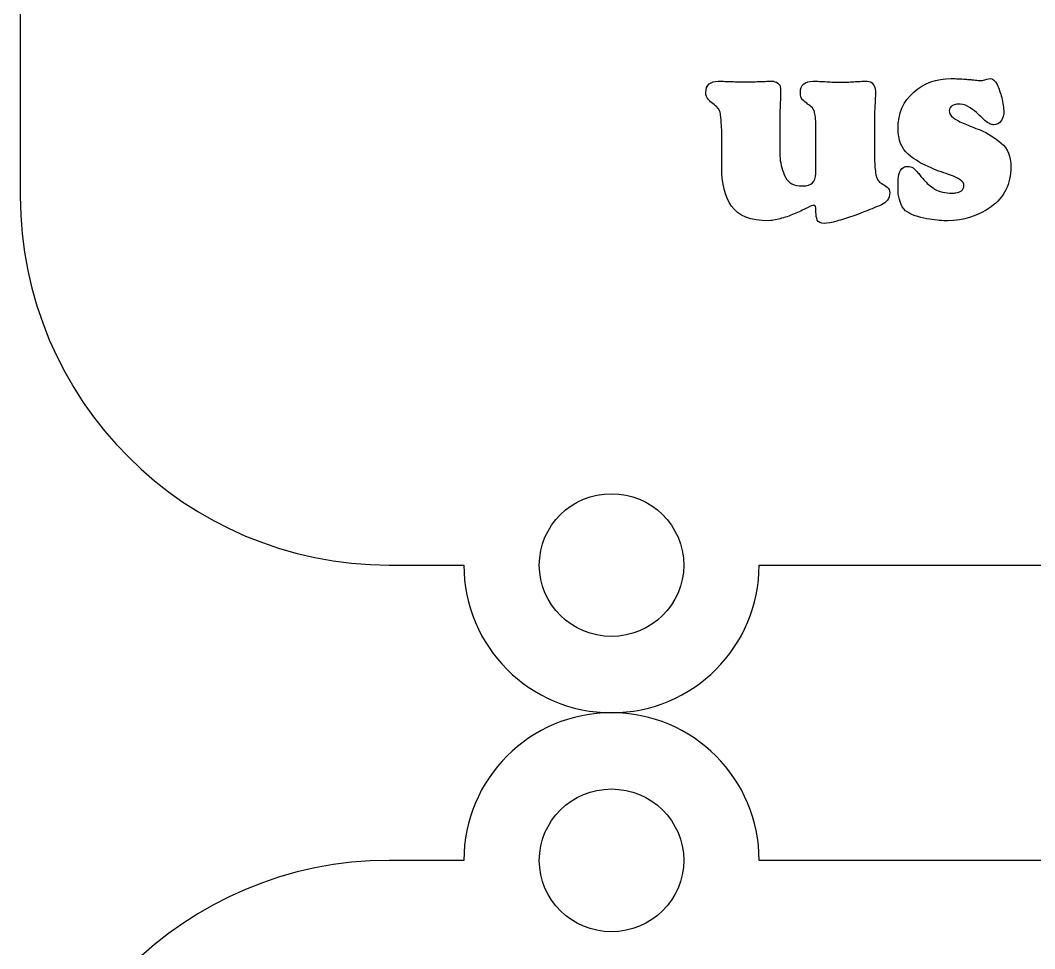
# Model space of a CAD drawing. Extents: x 1489 to 1914, y 371 to 1329.
# Drawn here: x 1616.6 to 1694.5, y 664.5 to 735.8 of the extents above; entities that cross this region are included whole.
import ezdxf

# ---------------------------------------------------------------- set-up
doc = ezdxf.new("R2010")
doc.units = 0
doc.layers.add('G0101', color=7, linetype='CONTINUOUS')

msp = doc.modelspace()

# ---------------------------------------------------------------- linework, layer by layer
at = {"layer": 'G0101', "color": 1}
for points in [[(1616.57756, 750.675881), (1616.57756, 722.292882)], [(1644.905559, 693.964883), (1650.636559, 693.964883)], [(1673.313558, 693.964883), (1734.292557, 693.964883)], [(1650.636559, 671.287383), (1644.905559, 671.287383)], [(1734.292557, 671.287383), (1673.313558, 671.287383)]]:
    msp.add_lwpolyline(points, dxfattribs=at)
at = {"layer": 'G0101', "color": 4}
for points in [[(1690.237358, 731.176482), (1690.367358, 731.176482), (1690.457358, 731.176482)], [(1682.237458, 730.356182), (1682.237458, 730.326182), (1682.237458, 730.296182)], [(1677.037458, 729.356182), (1677.037458, 729.376182), (1677.017458, 729.376182)], [(1688.737358, 729.356482), (1688.567358, 729.356482)], [(1692.097358, 728.776482), (1692.097358, 728.646482)], [(1692.097358, 728.756482), (1692.097358, 728.776482)], [(1674.897458, 728.156182), (1674.897458, 725.996182), (1674.897458, 725.606182)], [(1677.657458, 724.036182), (1677.677458, 724.856182), (1677.677458, 726.916182), (1677.677458, 727.326182), (1677.677458, 727.756182)], [(1682.157458, 727.956182), (1682.157458, 726.256182), (1682.157458, 725.666182)], [(1682.157458, 727.936182), (1682.157458, 727.956182)], [(1670.437458, 724.536182), (1670.437458, 726.916182), (1670.437458, 727.326182)], [(1683.977358, 723.156482), (1683.977358, 723.366482)], [(1677.677458, 721.056182), (1677.677458, 721.126182), (1677.677458, 721.196182), (1677.677458, 721.236182), (1677.677458, 721.276182)]]:
    msp.add_lwpolyline(points, dxfattribs=at)
at = {"layer": 'G0101', "color": 1}
for points in [[(1661.975558, 688.484883)], [(1661.975558, 665.807383)]]:
    msp.add_lwpolyline(points, close=True, dxfattribs=at)
at = {"layer": 'G0101', "color": 4}
for points in [[(1669.217458, 730.236182), (1669.217458, 730.543182), (1669.303458, 730.766182), (1669.477458, 730.906182)], [(1669.477458, 730.906182), (1669.650458, 731.046182), (1669.884458, 731.116182), (1670.177458, 731.116182)], [(1670.177458, 731.116182), (1670.350458, 731.116182), (1670.523458, 731.113182), (1670.697458, 731.106182)], [(1670.697458, 731.106182), (1670.870458, 731.100182), (1671.043458, 731.096182), (1671.217458, 731.096182)], [(1671.217458, 731.096182), (1671.390458, 731.083182), (1671.563458, 731.073182), (1671.737458, 731.066182)], [(1671.737458, 731.066182), (1671.910458, 731.060182), (1672.083458, 731.056182), (1672.257458, 731.056182)], [(1672.257458, 731.056182), (1672.430458, 731.056182), (1672.600458, 731.060182), (1672.767458, 731.066182)], [(1672.767458, 731.066182), (1672.933458, 731.073182), (1673.103458, 731.083182), (1673.277458, 731.096182)], [(1673.277458, 731.096182), (1673.437458, 731.096182), (1673.600458, 731.100182), (1673.767458, 731.106182)], [(1673.767458, 731.106182), (1673.933458, 731.113182), (1674.103458, 731.116182), (1674.277458, 731.116182)], [(1674.277458, 731.116182), (1674.450458, 731.116182), (1674.603458, 731.069182), (1674.737458, 730.976182)], [(1674.737458, 730.976182), (1674.870458, 730.883182), (1674.944458, 730.743182), (1674.957458, 730.556182)], [(1676.477458, 730.236182), (1676.477458, 730.543182), (1676.563458, 730.766182), (1676.737458, 730.906182)], [(1676.737458, 730.906182), (1676.910458, 731.046182), (1677.143458, 731.116182), (1677.437458, 731.116182)], [(1677.437458, 731.116182), (1677.610458, 731.116182), (1677.783458, 731.113182), (1677.957458, 731.106182)], [(1677.957458, 731.106182), (1678.130458, 731.100182), (1678.310458, 731.089182), (1678.497458, 731.076182)], [(1678.497458, 731.076182), (1678.670458, 731.063182), (1678.844458, 731.053182), (1679.017458, 731.046182)], [(1679.017458, 731.046182), (1679.190458, 731.039182), (1679.364458, 731.036182), (1679.537458, 731.036182)], [(1679.537458, 731.036182), (1679.710458, 731.036182), (1679.884458, 731.039182), (1680.057458, 731.046182)], [(1680.057458, 731.046182), (1680.230458, 731.053182), (1680.404458, 731.063182), (1680.577458, 731.076182)], [(1680.577458, 731.076182), (1680.737458, 731.089182), (1680.904458, 731.100182), (1681.077458, 731.106182)], [(1681.077458, 731.106182), (1681.250458, 731.113182), (1681.424458, 731.116182), (1681.597458, 731.116182)], [(1681.597458, 731.116182), (1681.810458, 731.116182), (1681.967458, 731.036182), (1682.067458, 730.876182)], [(1682.067458, 730.876182), (1682.167458, 730.716182), (1682.223458, 730.543182), (1682.237458, 730.356182)], [(1685.177358, 730.276482), (1685.977358, 730.969482), (1686.937358, 731.316482), (1688.057358, 731.316482)], [(1688.057358, 731.316482), (1688.243358, 731.316482), (1688.427358, 731.313482), (1688.607358, 731.306482)], [(1688.607358, 731.306482), (1688.787358, 731.299482), (1688.970358, 731.289482), (1689.157358, 731.276482)], [(1689.157358, 731.276482), (1689.264358, 731.262482), (1689.370358, 731.253482), (1689.477358, 731.246482)], [(1689.477358, 731.246482), (1689.583358, 731.239482), (1689.690358, 731.229482), (1689.797358, 731.216482)], [(1689.797358, 731.216482), (1689.877358, 731.202482), (1689.953358, 731.193482), (1690.027358, 731.186482)], [(1690.027358, 731.186482), (1690.100358, 731.179482), (1690.170358, 731.176482), (1690.237358, 731.176482)], [(1690.457358, 731.176482), (1690.497358, 731.189482), (1690.557358, 731.206482), (1690.637358, 731.226482)], [(1690.637358, 731.226482), (1690.717358, 731.246482), (1690.864358, 731.276482), (1691.077358, 731.316482)], [(1691.077358, 731.316482), (1691.264358, 731.316482), (1691.430358, 731.162482), (1691.577358, 730.856482)], [(1691.577358, 730.856482), (1691.723358, 730.549482), (1691.844358, 730.216482), (1691.937358, 729.856482)], [(1669.397458, 729.726182), (1669.277458, 729.853182), (1669.217458, 730.023182), (1669.217458, 730.236182)], [(1674.947458, 729.956182), (1674.940458, 729.756182), (1674.937458, 729.556182), (1674.937458, 729.356182)], [(1674.957458, 730.556182), (1674.957458, 730.356182), (1674.953458, 730.156182), (1674.947458, 729.956182)], [(1676.647458, 729.696182), (1676.533458, 729.816182), (1676.477458, 729.996182), (1676.477458, 730.236182)], [(1682.237458, 730.296182), (1682.237458, 730.096182), (1682.233458, 729.899182), (1682.227458, 729.706182)], [(1683.977358, 727.476482), (1683.977358, 728.649482), (1684.377358, 729.583482), (1685.177358, 730.276482)], [(1669.777458, 729.376182), (1669.643458, 729.483182), (1669.517458, 729.600182), (1669.397458, 729.726182)], [(1670.147458, 729.056182), (1670.033458, 729.176182), (1669.910458, 729.283182), (1669.777458, 729.376182)], [(1674.937458, 729.356182), (1674.924458, 729.156182), (1674.913458, 728.956182), (1674.907458, 728.756182)], [(1677.017458, 729.376182), (1676.884458, 729.469182), (1676.760458, 729.576182), (1676.647458, 729.696182)], [(1677.397458, 729.066182), (1677.290458, 729.179182), (1677.170458, 729.276182), (1677.037458, 729.356182)], [(1682.197458, 729.116182), (1682.183458, 728.916182), (1682.174458, 728.719182), (1682.167458, 728.526182)], [(1682.227458, 729.706182), (1682.220458, 729.513182), (1682.210458, 729.316182), (1682.197458, 729.116182)], [(1688.097358, 729.196482), (1688.003358, 729.129482), (1687.937358, 729.023482), (1687.897358, 728.876482)], [(1688.397358, 729.336482), (1688.290358, 729.309482), (1688.190358, 729.262482), (1688.097358, 729.196482)], [(1688.567358, 729.356482), (1688.507358, 729.356482), (1688.450358, 729.349482), (1688.397358, 729.336482)], [(1689.517358, 729.076482), (1689.290358, 729.236482), (1689.030358, 729.329482), (1688.737358, 729.356482)], [(1691.937358, 729.856482), (1691.990358, 729.656482), (1692.030358, 729.459482), (1692.057358, 729.266482)], [(1692.057358, 729.266482), (1692.083358, 729.072482), (1692.097358, 728.902482), (1692.097358, 728.756482)], [(1670.337458, 728.596182), (1670.324458, 728.783182), (1670.260458, 728.936182), (1670.147458, 729.056182)], [(1670.387458, 728.176182), (1670.380458, 728.323182), (1670.364458, 728.463182), (1670.337458, 728.596182)], [(1674.907458, 728.756182), (1674.900458, 728.556182), (1674.897458, 728.356182), (1674.897458, 728.156182)], [(1677.597458, 728.596182), (1677.570458, 728.796182), (1677.503458, 728.953182), (1677.397458, 729.066182)], [(1677.647458, 728.176182), (1677.640458, 728.323182), (1677.623458, 728.463182), (1677.597458, 728.596182)], [(1682.167458, 728.526182), (1682.160458, 728.333182), (1682.157458, 728.136182), (1682.157458, 727.936182)], [(1687.897358, 728.876482), (1687.897358, 728.649482), (1688.010358, 728.456482), (1688.237358, 728.296482)], [(1690.137358, 728.576482), (1689.950358, 728.749482), (1689.743358, 728.916482), (1689.517358, 729.076482)], [(1690.507358, 728.236482), (1690.393358, 728.342482), (1690.270358, 728.456482), (1690.137358, 728.576482)], [(1692.077358, 728.536482), (1692.050358, 728.349482), (1691.977358, 728.176482), (1691.857358, 728.016482)], [(1692.097358, 728.646482), (1692.097358, 728.612482), (1692.090358, 728.576482), (1692.077358, 728.536482)], [(1670.417458, 727.756182), (1670.404458, 727.889182), (1670.393458, 728.029182), (1670.387458, 728.176182)], [(1670.437458, 727.326182), (1670.437458, 727.466182), (1670.430458, 727.609182), (1670.417458, 727.756182)], [(1677.677458, 727.756182), (1677.663458, 727.889182), (1677.654458, 728.029182), (1677.647458, 728.176182)], [(1688.237358, 728.296482), (1688.464358, 728.136482), (1688.750358, 727.983482), (1689.097358, 727.836482)], [(1689.097358, 727.836482), (1689.270358, 727.769482), (1689.457358, 727.696482), (1689.657358, 727.616482)], [(1689.657358, 727.616482), (1689.857358, 727.536482), (1690.063358, 727.456482), (1690.277358, 727.376482)], [(1690.837358, 727.956482), (1690.730358, 728.036482), (1690.620358, 728.129482), (1690.507358, 728.236482)], [(1691.087358, 727.826482), (1691.000358, 727.859482), (1690.917358, 727.902482), (1690.837358, 727.956482)], [(1691.337358, 727.776482), (1691.257358, 727.776482), (1691.174358, 727.793482), (1691.087358, 727.826482)], [(1691.857358, 728.016482), (1691.737358, 727.856482), (1691.563358, 727.776482), (1691.337358, 727.776482)], [(1684.767358, 725.506482), (1684.240358, 725.952482), (1683.977358, 726.609482), (1683.977358, 727.476482)], [(1690.277358, 727.376482), (1690.864358, 727.123482), (1691.404358, 726.786482), (1691.897358, 726.366482)], [(1691.897358, 726.366482), (1692.390358, 725.946482), (1692.637358, 725.336482), (1692.637358, 724.536482)], [(1674.897458, 725.606182), (1674.897458, 725.479182), (1674.904458, 725.356182), (1674.917458, 725.236182)], [(1674.917458, 725.236182), (1674.957458, 724.703182), (1675.094458, 724.209182), (1675.327458, 723.756182)], [(1682.157458, 725.666182), (1682.157458, 725.473182), (1682.163458, 725.283182), (1682.177458, 725.096182)], [(1686.517358, 724.456482), (1685.877358, 724.709482), (1685.293358, 725.059482), (1684.767358, 725.506482)], [(1671.197458, 721.516182), (1670.690458, 722.263182), (1670.437458, 723.269182), (1670.437458, 724.536182)], [(1682.177458, 725.096182), (1682.177458, 724.896182), (1682.187458, 724.699182), (1682.207458, 724.506182)], [(1682.207458, 724.506182), (1682.227458, 724.313182), (1682.250458, 724.123182), (1682.277458, 723.936182)], [(1684.167358, 724.266482), (1684.267358, 724.472482), (1684.457358, 724.576482), (1684.737358, 724.576482)], [(1684.737358, 724.576482), (1684.884358, 724.576482), (1685.014358, 724.536482), (1685.127358, 724.456482)], [(1685.127358, 724.456482), (1685.240358, 724.376482), (1685.350358, 724.276482), (1685.457358, 724.156482)], [(1687.307358, 724.146482), (1687.047358, 724.233482), (1686.784358, 724.336482), (1686.517358, 724.456482)], [(1692.637358, 724.536482), (1692.637358, 723.216482), (1692.134358, 722.196482), (1691.127358, 721.476482)], [(1675.327458, 723.756182), (1675.560458, 723.303182), (1676.003458, 723.076182), (1676.657458, 723.076182)], [(1677.407458, 723.306182), (1677.560458, 723.459182), (1677.643458, 723.703182), (1677.657458, 724.036182)], [(1682.277458, 723.936182), (1682.277458, 723.909182), (1682.280458, 723.883182), (1682.287458, 723.856182)], [(1682.287458, 723.856182), (1682.293458, 723.830182), (1682.303458, 723.803182), (1682.317458, 723.776182)], [(1682.317458, 723.776182), (1682.344458, 723.683182), (1682.390458, 723.589182), (1682.457458, 723.496182)], [(1683.997358, 723.596482), (1684.010358, 723.836482), (1684.067358, 724.059482), (1684.167358, 724.266482)], [(1685.457358, 724.156482), (1685.523358, 724.076482), (1685.597358, 723.983482), (1685.677358, 723.876482)], [(1685.677358, 723.876482), (1685.757358, 723.769482), (1685.850358, 723.662482), (1685.957358, 723.556482)], [(1688.017358, 723.896482), (1687.804358, 723.976482), (1687.567358, 724.059482), (1687.307358, 724.146482)], [(1688.757358, 723.546482), (1688.570358, 723.672482), (1688.324358, 723.789482), (1688.017358, 723.896482)], [(1676.657458, 723.076182), (1677.003458, 723.076182), (1677.253458, 723.153182), (1677.407458, 723.306182)], [(1682.457458, 723.496182), (1682.523458, 723.403182), (1682.597458, 723.330182), (1682.677458, 723.276182)], [(1682.677458, 723.276182), (1682.690458, 723.276182), (1682.700458, 723.273182), (1682.707458, 723.266182)], [(1682.707458, 723.266182), (1682.714458, 723.259182), (1682.723458, 723.256182), (1682.737458, 723.256182)], [(1682.737458, 723.256182), (1682.884458, 723.176182), (1683.020458, 723.086182), (1683.147458, 722.986182)], [(1683.147458, 722.986182), (1683.273458, 722.886182), (1683.337458, 722.736182), (1683.337458, 722.536182)], [(1683.977358, 723.366482), (1683.977358, 723.439482), (1683.983358, 723.516482), (1683.997358, 723.596482)], [(1683.987358, 722.816482), (1683.980358, 722.936482), (1683.977358, 723.049482), (1683.977358, 723.156482)], [(1685.957358, 723.556482), (1686.170358, 723.289482), (1686.447358, 723.049482), (1686.787358, 722.836482)], [(1689.037358, 723.096482), (1689.037358, 723.269482), (1688.944358, 723.419482), (1688.757358, 723.546482)], [(1688.847358, 722.706482), (1688.973358, 722.793482), (1689.037358, 722.922482), (1689.037358, 723.096482)], [(1683.337458, 722.536182), (1683.337458, 722.323182), (1683.280458, 722.139182), (1683.167458, 721.986182)], [(1683.997358, 722.436482), (1683.997358, 722.569482), (1683.993358, 722.696482), (1683.987358, 722.816482)], [(1684.207358, 721.656482), (1684.107358, 721.909482), (1684.037358, 722.169482), (1683.997358, 722.436482)], [(1686.787358, 722.836482), (1687.127358, 722.623482), (1687.590358, 722.516482), (1688.177358, 722.516482)], [(1688.177358, 722.516482), (1688.217358, 722.516482), (1688.257358, 722.519482), (1688.297358, 722.526482)], [(1688.297358, 722.526482), (1688.337358, 722.532482), (1688.377358, 722.536482), (1688.417358, 722.536482)], [(1688.417358, 722.536482), (1688.577358, 722.563482), (1688.720358, 722.619482), (1688.847358, 722.706482)], [(1674.057458, 720.396182), (1672.657458, 720.396182), (1671.703458, 720.769182), (1671.197458, 721.516182)], [(1677.037458, 721.406182), (1676.783458, 721.279182), (1676.483458, 721.136182), (1676.137458, 720.976182)], [(1677.477458, 721.596182), (1677.437458, 721.596182), (1677.290458, 721.533182), (1677.037458, 721.406182)], [(1677.637458, 721.496182), (1677.610458, 721.563182), (1677.557458, 721.596182), (1677.477458, 721.596182)], [(1677.677458, 721.276182), (1677.677458, 721.356182), (1677.663458, 721.429182), (1677.637458, 721.496182)], [(1681.987458, 721.326182), (1681.700458, 721.213182), (1681.390458, 721.089182), (1681.057458, 720.956182)], [(1682.697458, 721.616182), (1682.510458, 721.536182), (1682.273458, 721.439182), (1681.987458, 721.326182)], [(1683.167458, 721.986182), (1683.053458, 721.833182), (1682.897458, 721.709182), (1682.697458, 721.616182)], [(1684.717358, 721.056482), (1684.477358, 721.202482), (1684.307358, 721.402482), (1684.207358, 721.656482)], [(1691.127358, 721.476482), (1690.120358, 720.756482), (1689.010358, 720.396482), (1687.797358, 720.396482)], [(1675.037458, 720.596182), (1674.877458, 720.543182), (1674.714458, 720.499182), (1674.547458, 720.466182)], [(1675.597458, 720.766182), (1675.410458, 720.693182), (1675.223458, 720.636182), (1675.037458, 720.596182)], [(1676.137458, 720.976182), (1675.964458, 720.909182), (1675.783458, 720.839182), (1675.597458, 720.766182)], [(1677.777458, 720.456182), (1677.710458, 720.630182), (1677.677458, 720.830182), (1677.677458, 721.056182)], [(1680.497458, 720.756182), (1680.070458, 720.610182), (1679.660458, 720.479182), (1679.267458, 720.366182)], [(1680.797458, 720.856182), (1680.703458, 720.816182), (1680.603458, 720.783182), (1680.497458, 720.756182)], [(1681.057458, 720.956182), (1680.977458, 720.929182), (1680.890458, 720.896182), (1680.797458, 720.856182)], [(1685.507358, 720.716482), (1685.207358, 720.796482), (1684.944358, 720.909482), (1684.717358, 721.056482)], [(1686.417358, 720.516482), (1686.110358, 720.569482), (1685.807358, 720.636482), (1685.507358, 720.716482)], [(1674.547458, 720.466182), (1674.380458, 720.433182), (1674.217458, 720.410182), (1674.057458, 720.396182)], [(1678.317458, 720.196182), (1678.023458, 720.196182), (1677.844458, 720.283182), (1677.777458, 720.456182)], [(1679.267458, 720.366182), (1678.873458, 720.253182), (1678.557458, 720.196182), (1678.317458, 720.196182)], [(1687.147358, 720.426482), (1686.913358, 720.446482), (1686.670358, 720.476482), (1686.417358, 720.516482)], [(1687.797358, 720.396482), (1687.597358, 720.396482), (1687.380358, 720.406482), (1687.147358, 720.426482)]]:
    msp.add_open_spline(points, degree=3, dxfattribs=at)
at = {"layer": 'G0101', "color": 1}
for points in [[(1616.57756, 722.292882), (1616.57756, 706.647882), (1629.260559, 693.964883), (1644.905559, 693.964883)], [(1656.430559, 693.964883), (1656.430559, 696.991883), (1658.912559, 699.444883), (1661.975558, 699.444883)], [(1661.975558, 699.444883), (1665.037558, 699.444883), (1667.519558, 696.991883), (1667.519558, 693.964883)], [(1650.636559, 693.964883), (1650.636559, 687.702883), (1655.712559, 682.625883), (1661.975558, 682.625883)], [(1661.975558, 688.484883), (1658.912559, 688.484883), (1656.430559, 690.937883), (1656.430559, 693.964883)], [(1667.519558, 693.964883), (1667.519558, 690.937883), (1665.037558, 688.484883), (1661.975558, 688.484883)], [(1661.975558, 682.625883), (1668.237558, 682.625883), (1673.313558, 687.702883), (1673.313558, 693.964883)], [(1661.975558, 682.626383), (1655.712559, 682.626383), (1650.636559, 677.550383), (1650.636559, 671.287383)], [(1673.313558, 671.287383), (1673.313558, 677.550383), (1668.237558, 682.626383), (1661.975558, 682.626383)], [(1656.430559, 671.287383), (1656.430559, 674.314383), (1658.912559, 676.768383), (1661.975558, 676.768383)], [(1661.975558, 676.768383), (1665.037558, 676.768383), (1667.519558, 674.314383), (1667.519558, 671.287383)], [(1644.905559, 671.287383), (1629.260559, 671.287383), (1616.57756, 658.604384), (1616.57756, 642.959384)], [(1661.975558, 665.807383), (1658.912559, 665.807383), (1656.430559, 668.261383), (1656.430559, 671.287383)], [(1667.519558, 671.287383), (1667.519558, 668.261383), (1665.037558, 665.807383), (1661.975558, 665.807383)]]:
    msp.add_open_spline(points, degree=3, dxfattribs=at)

doc.saveas('drawing.dxf')
